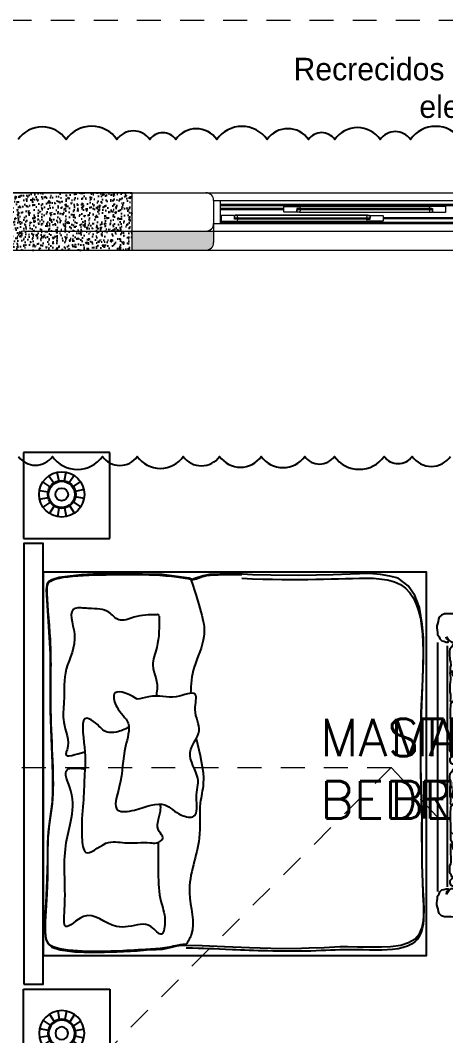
# Model space of a CAD drawing. Header units: metres. Extents: x -232 to 581, y 30 to 789.
# Drawn here: x 233.88 to 236.1, y 673.15 to 678.45 of the extents above; entities that cross this region are included whole.
import ezdxf

# ---------------------------------------------------------------- set-up
doc = ezdxf.new("R2010")
doc.units = ezdxf.units.M
doc.linetypes.add('HIDDEN2', pattern=[0.1875, 0.125, -0.0625])
for name, color, linetype, lineweight in [('A-DOOR', 35, 'Continuous', 5), ('A-WALL', 250, 'Continuous', 20), ('baños', 140, 'Continuous', 0), ('Columnas', 7, 'Continuous', 18), ('cristales', 131, 'Continuous', 0), ('textos', 7, 'Continuous', 0)]:
    doc.layers.add(name, color=color, linetype=linetype, lineweight=lineweight)
doc.layers.add('HATCH', color=8, linetype='Continuous')
doc.layers.add('MOBILIARIOS', color=252, linetype='Continuous')
doc.layers.add('RELLENO SECCION', color=8, linetype='Continuous', lineweight=0, transparency=0.4)
doc.layers.add('Techos 1', color=7, linetype='HIDDEN2', lineweight=9, true_color=0x42391a)
doc.styles.get("Standard").update_dxf_attribs({"font": 'arial.ttf'})

# ---------------------------------------------------------------- blocks, each defined once
blk = doc.blocks.new('21.11.2025 LN09 2DO NIVEL')
at = {"layer": 'A-DOOR', "color": 18, "true_color": 0x000000}
for p, q in [((273.5135, 160.2014), (276.7935, 160.2014)), ((273.5535, 160.1614), (276.7535, 160.1614)), ((273.5875, 160.1614), (273.5875, 160.0414)), ((273.5875, 160.1414), (276.7195, 160.1414)), ((273.5875, 160.1354), (276.7195, 160.1354)), ((273.9195, 160.1184), (273.5875, 160.1184)), ((273.9195, 160.1289), (273.921, 160.1304)), ((273.9195, 160.1019), (273.9195, 160.1289)), ((273.921, 160.1304), (274.0016, 160.1304)), ((274.005, 160.1194), (273.9875, 160.1194)), ((273.9875, 160.1194), (273.9875, 160.1019)), ((273.9875, 160.1164), (273.9925, 160.1164)), ((273.9875, 160.1164), (273.9925, 160.1164)), ((273.9925, 160.1184), (273.9985, 160.1144)), ((273.9925, 160.1144), (273.9985, 160.1184)), ((274.0016, 160.1304), (274.0035, 160.129)), ((274.6814, 160.1304), (274.0016, 160.1304)), ((274.0035, 160.129), (274.0055, 160.1209)), ((274.0055, 160.1199), (274.005, 160.1194)), ((274.0055, 160.1209), (274.0055, 160.1199)), ((274.6795, 160.129), (274.6775, 160.1209)), ((274.6775, 160.1209), (274.6775, 160.1199)), ((274.6775, 160.1199), (274.678, 160.1194)), ((274.678, 160.1194), (274.6955, 160.1194)), ((274.6814, 160.1304), (274.6795, 160.129)), ((274.762, 160.1304), (274.6814, 160.1304)), ((274.6905, 160.1184), (274.6845, 160.1144)), ((274.6905, 160.1144), (274.6845, 160.1184)), ((274.6955, 160.1164), (274.6905, 160.1164)), ((274.6955, 160.1164), (274.6905, 160.1164)), ((274.6955, 160.1194), (274.6955, 160.1019)), ((274.7635, 160.1289), (274.762, 160.1304)), ((274.7635, 160.1019), (274.7635, 160.1289)), ((273.9195, 160.1124), (273.5875, 160.1124)), ((273.595, 160.0824), (273.5935, 160.0809)), ((273.5935, 160.0809), (273.5935, 160.0539)), ((273.66, 160.0824), (273.595, 160.0824)), ((273.6615, 160.0809), (273.66, 160.0824)), ((273.6615, 160.0634), (273.6615, 160.0809)), ((273.6615, 160.0664), (273.6665, 160.0664)), ((273.6615, 160.0664), (273.6665, 160.0664)), ((273.679, 160.0634), (273.6615, 160.0634)), ((273.6665, 160.0644), (273.6725, 160.0684)), ((273.6665, 160.0684), (273.6725, 160.0644)), ((274.3563, 160.0834), (273.6747, 160.0834)), ((273.6775, 160.0539), (273.6795, 160.0619)), ((273.6795, 160.0629), (273.679, 160.0634)), ((273.6795, 160.0619), (273.6795, 160.0629)), ((273.921, 160.1004), (273.9195, 160.1019)), ((273.986, 160.1004), (273.921, 160.1004)), ((273.9875, 160.1019), (273.986, 160.1004)), ((274.0007, 160.0994), (274.6823, 160.0994)), ((274.3515, 160.0629), (274.352, 160.0634)), ((274.3515, 160.0619), (274.3515, 160.0629)), ((274.3535, 160.0539), (274.3515, 160.0619)), ((274.352, 160.0634), (274.3695, 160.0634)), ((274.3645, 160.0644), (274.3585, 160.0684)), ((274.3645, 160.0684), (274.3585, 160.0644)), ((274.3695, 160.0664), (274.3645, 160.0664)), ((274.3695, 160.0664), (274.3645, 160.0664)), ((274.3695, 160.0809), (274.371, 160.0824)), ((274.3695, 160.0634), (274.3695, 160.0809)), ((274.371, 160.0824), (274.436, 160.0824)), ((274.4375, 160.0809), (274.436, 160.0824)), ((274.4375, 160.0809), (274.4375, 160.0539)), ((275.8695, 160.0704), (274.4375, 160.0704)), ((275.8695, 160.0644), (274.4375, 160.0644)), ((274.6955, 160.1019), (274.697, 160.1004)), ((274.697, 160.1004), (274.762, 160.1004)), ((274.762, 160.1004), (274.7635, 160.1019)), ((273.5535, 160.0414), (276.7535, 160.0414)), ((273.5875, 160.0474), (276.7195, 160.0474)), ((273.5935, 160.0539), (273.595, 160.0524)), ((273.595, 160.0524), (273.6756, 160.0524)), ((273.6756, 160.0524), (273.6775, 160.0539)), ((273.6756, 160.0524), (274.3554, 160.0524)), ((274.3554, 160.0524), (274.3535, 160.0539)), ((274.436, 160.0524), (274.3554, 160.0524)), ((274.4375, 160.0539), (274.436, 160.0524)), ((273.5135, 160.0014), (276.7935, 160.0014))]:
    blk.add_line(p, q, dxfattribs=at)
for points in [[(273.9875, 160.1164), (273.9925, 160.1164), (273.9925, 160.1164), (273.9875, 160.1164)], [(274.6905, 160.1144), (273.9925, 160.1144), (273.9925, 160.1184), (274.6905, 160.1184)], [(274.6905, 160.1184), (273.9925, 160.1184), (273.9925, 160.1144), (274.6905, 160.1144)], [(273.9925, 160.1184), (273.9985, 160.1184), (273.9985, 160.1144), (273.9925, 160.1144)], [(274.005, 160.1194), (273.993, 160.1194), (273.993, 160.1184), (274.005, 160.1184)], [(274.005, 160.1144), (273.993, 160.1144), (273.993, 160.1134), (274.005, 160.1134)], [(273.9985, 160.1184), (274.0035, 160.1184), (274.0035, 160.1144), (273.9985, 160.1144)], [(274.678, 160.1194), (274.69, 160.1194), (274.69, 160.1184), (274.678, 160.1184)], [(274.678, 160.1144), (274.69, 160.1144), (274.69, 160.1134), (274.678, 160.1134)], [(274.6845, 160.1184), (274.6795, 160.1184), (274.6795, 160.1144), (274.6845, 160.1144)], [(274.6905, 160.1184), (274.6845, 160.1184), (274.6845, 160.1144), (274.6905, 160.1144)], [(274.6955, 160.1164), (274.6905, 160.1164), (274.6905, 160.1164), (274.6955, 160.1164)], [(273.6615, 160.0664), (273.6665, 160.0664), (273.6665, 160.0664), (273.6615, 160.0664)], [(273.6665, 160.0644), (273.6725, 160.0644), (273.6725, 160.0684), (273.6665, 160.0684)], [(273.6665, 160.0684), (274.3645, 160.0684), (274.3645, 160.0644), (273.6665, 160.0644)], [(273.6665, 160.0644), (274.3645, 160.0644), (274.3645, 160.0684), (273.6665, 160.0684)], [(273.679, 160.0684), (273.667, 160.0684), (273.667, 160.0694), (273.679, 160.0694)], [(273.679, 160.0634), (273.667, 160.0634), (273.667, 160.0644), (273.679, 160.0644)], [(273.6725, 160.0644), (273.6775, 160.0644), (273.6775, 160.0684), (273.6725, 160.0684)], [(274.352, 160.0684), (274.364, 160.0684), (274.364, 160.0694), (274.352, 160.0694)], [(274.352, 160.0634), (274.364, 160.0634), (274.364, 160.0644), (274.352, 160.0644)], [(274.3585, 160.0644), (274.3535, 160.0644), (274.3535, 160.0684), (274.3585, 160.0684)], [(274.3645, 160.0644), (274.3585, 160.0644), (274.3585, 160.0684), (274.3645, 160.0684)], [(274.3695, 160.0664), (274.3645, 160.0664), (274.3645, 160.0664), (274.3695, 160.0664)]]:
    blk.add_lwpolyline(points, close=True, dxfattribs=at)
for points in [[(273.9897, 160.1009, 0.341999), (273.9877, 160.1024), (273.9875, 160.1028), (273.9875, 160.1124), (273.9885, 160.1134), (274.0055, 160.1134), (274.0055, 160.1129), (274.0022, 160.1005, -0.339454), (274.0007, 160.0994), (273.9916, 160.0994, -0.341999)], [(274.6934, 160.1009, -0.341999), (274.6953, 160.1024), (274.6955, 160.1028), (274.6955, 160.1124), (274.6945, 160.1134), (274.6775, 160.1134), (274.6775, 160.1129), (274.6808, 160.1005, 0.339454), (274.6823, 160.0994), (274.6914, 160.0994, 0.341999)], [(273.6637, 160.0819, -0.341999), (273.6617, 160.0804), (273.6615, 160.0801), (273.6615, 160.0704), (273.6625, 160.0694), (273.6795, 160.0694), (273.6795, 160.0699), (273.6762, 160.0823, 0.339454), (273.6747, 160.0834), (273.6656, 160.0834, 0.341999)], [(274.3674, 160.0819, 0.341999), (274.3693, 160.0804), (274.3695, 160.0801), (274.3695, 160.0704), (274.3685, 160.0694), (274.3515, 160.0694), (274.3515, 160.0699), (274.3548, 160.0823, -0.339454), (274.3563, 160.0834), (274.3654, 160.0834, -0.341999)]]:
    blk.add_lwpolyline(points, format="xyb", close=True, dxfattribs=at)
at = {"layer": 'A-WALL', "color": 18, "true_color": 0x000000}
for p, q in [((271.2185, 160.2014), (273.5135, 160.2014)), ((273.5535, 160.1614), (273.5535, 160.0414)), ((272.5685, 160.0014), (273.5135, 160.0014))]:
    blk.add_line(p, q, dxfattribs=at)
for centre, start, end in [((273.5135, 160.1614), 0, 90), ((273.5135, 160.0414), 270, 0), ((272.5685, 159.9614), 90, 180)]:
    blk.add_arc(centre, 0.04, start, end, dxfattribs=at)
at = {"layer": 'cristales', "color": 18, "true_color": 0x000000, "const_width": 0.004}
for points in [[(274.6795, 160.1164), (274.0035, 160.1164)], [(273.6775, 160.0664), (274.3535, 160.0664)]]:
    blk.add_lwpolyline(points, dxfattribs=at)
at = {"layer": 'Techos 1', "color": 18, "true_color": 0x000000}
for p, q in [((255.8285, 161.1014), (283.8785, 161.1014)), ((259.7285, 157.2014), (274.4785, 157.2014)), ((270.5753, 153.3014), (274.4785, 157.2014)), ((274.4785, 157.2014), (275.4945, 156.1123))]:
    blk.add_line(p, q, dxfattribs=at)
at = {"layer": 'baños', "color": 18, "linetype": 'Continuous', "true_color": 0x000000, "flags": 8}
for tag, p in [('TRADENAME', (265.5139, 159.7825, 0)), ('MODELNUMBER', (265.5139, 159.7825, 0)), ('PRODUCT', (265.5139, 159.7825, 0)), ('MATERIAL', (265.5139, 159.7824, 0)), ('MODELNUMBER', (266.6886, 159.7825, 0)), ('PRODUCT', (266.6886, 159.7825, 0)), ('TRADENAME', (266.6886, 159.7825, 0)), ('MATERIAL', (266.6886, 159.7824, 0))]:
    blk.add_attdef(tag, p, '', height=0.0000254, rotation=180.0001, dxfattribs=at)
at = {"layer": 'textos', "color": 18, "true_color": 0x000000, "insert": (274.1082, 156.9347), "char_height": 0.195, "width": 1.854973, "attachment_point": 7}
blk.add_mtext('{\\Fromans|c0;MASTER BEDROOM 1}', dxfattribs=at)
blk = doc.blocks.new('A$Ca3ef8f56')
at = {"layer": 'MOBILIARIOS'}
for p, q in [((0.0032, 0.1527), (0.0032, 1.4519)), ((0.0532, 0.1694), (0.0532, 1.4284))]:
    blk.add_line(p, q, dxfattribs=at)
for points in [[(0.6249, 1.5324), (0.6212, 1.5434), (0.6126, 1.5544), (0.6016, 1.5556), (0.6004, 1.5666), (0.5906, 1.5776), (0.5796, 1.5825), (0.5637, 1.5837), (0.5527, 1.5837), (0.5417, 1.5849), (0.5307, 1.5849), (0.5197, 1.5862), (0.4977, 1.5862), (0.4867, 1.5837), (0.4757, 1.5837), (0.4647, 1.5849), (0.4537, 1.5874), (0.4402, 1.5874), (0.4231, 1.5837), (0.4121, 1.5837), (0.4011, 1.5825), (0.3889, 1.5825), (0.3766, 1.5862), (0.3534, 1.5862), (0.3412, 1.5849), (0.3302, 1.5837), (0.3143, 1.5849), (0.3033, 1.5874), (0.2519, 1.5874), (0.2409, 1.5886), (0.2299, 1.5886), (0.2177, 1.5862), (0.0868, 1.5862), (0.0746, 1.5849), (0.0391, 1.5849), (0.0245, 1.5788), (0.0122, 1.5678), (0.0086, 1.5568), (0.0061, 1.5446), (0.0037, 1.5336), (0, 1.5226), (0, 1.5116), (0.0012, 1.5006), (0.0024, 1.4884), (0.0024, 1.4774), (0.011, 1.4652), (0.0147, 1.4542), (0.0257, 1.4445), (0.0367, 1.442), (0.0477, 1.4383), (0.0587, 1.4383), (0.0611, 1.4493), (0.0501, 1.4542), (0.0477, 1.464)], [(0.4708, 1.4664), (0.4622, 1.4554), (0.4512, 1.4542), (0.4341, 1.4506), (0.4231, 1.4506), (0.4109, 1.4493), (0.3999, 1.4457), (0.3876, 1.4457), (0.3828, 1.4347), (0.395, 1.4335), (0.4072, 1.4347), (0.4194, 1.4371), (0.4317, 1.4383), (0.4635, 1.4383), (0.4745, 1.4359), (0.516, 1.4359), (0.527, 1.4371), (0.5381, 1.4371), (0.5552, 1.442), (0.5674, 1.4445), (0.5845, 1.4445), (0.5968, 1.4457), (0.6078, 1.4493), (0.609, 1.4603), (0.609, 1.4713), (0.6151, 1.4823), (0.6175, 1.4933), (0.6163, 1.5043), (0.6224, 1.5153), (0.6224, 1.5263), (0.6114, 1.53), (0.6004, 1.5385), (0.5894, 1.5397), (0.5845, 1.5507), (0.5735, 1.552), (0.5442, 1.552)], [(0.5442, 1.5544), (0.5613, 1.5556), (0.5723, 1.5556), (0.5845, 1.5544), (0.5955, 1.5458), (0.6065, 1.5373), (0.6175, 1.5348), (0.6212, 1.5348)], [(0.0501, 1.4677), (0.0563, 1.4567), (0.0636, 1.4457), (0.0758, 1.4371), (0.0905, 1.4371), (0.1064, 1.4359), (0.1174, 1.4371), (0.1333, 1.4396), (0.1492, 1.4396), (0.1602, 1.4359), (0.1981, 1.4359), (0.2152, 1.4371), (0.2262, 1.4347), (0.2385, 1.4322), (0.2507, 1.4335), (0.2617, 1.4347), (0.2727, 1.4359), (0.2837, 1.4371), (0.2972, 1.4383), (0.2996, 1.4493), (0.3106, 1.4542), (0.3216, 1.4567), (0.3241, 1.4677), (0.3143, 1.4787), (0.3069, 1.4884)], [(0.3106, 1.4909), (0.3204, 1.4799), (0.3253, 1.4689), (0.3265, 1.4579), (0.3155, 1.4481), (0.3228, 1.4371), (0.3497, 1.4371), (0.3656, 1.4396), (0.3779, 1.4396), (0.3889, 1.4408), (0.3999, 1.4481), (0.4133, 1.4518), (0.4402, 1.4518), (0.4525, 1.4554), (0.4598, 1.4664), (0.4696, 1.4689)], [(0.0946, 1.3772), (0.0844, 1.3772), (0.0759, 1.3874), (0.0673, 1.3976), (0.0673, 1.4078), (0.0708, 1.4181), (0.081, 1.4232), (0.1822, 1.4232), (0.1924, 1.4146), (0.2026, 1.4129), (0.2129, 1.4129), (0.2197, 1.4027), (0.2129, 1.3925), (0.2112, 1.3806), (0.2112, 1.3397), (0.2078, 1.3294), (0.2026, 1.3192), (0.1975, 1.309), (0.1941, 1.2988), (0.189, 1.2885), (0.1856, 1.2817)], [(0.0844, 1.234), (0.0844, 1.2238), (0.081, 1.2135), (0.0708, 1.205), (0.0708, 1.2579), (0.0725, 1.2715), (0.0725, 1.2988), (0.0708, 1.309), (0.0656, 1.3192), (0.0656, 1.3516), (0.0725, 1.3618), (0.0742, 1.372), (0.0844, 1.3737), (0.0895, 1.3737)], [(0.189, 1.2766), (0.1924, 1.2868), (0.1992, 1.2971), (0.2026, 1.3073), (0.2044, 1.3175), (0.2146, 1.3209), (0.2163, 1.3107), (0.2129, 1.3005), (0.2129, 1.2476), (0.2112, 1.2374), (0.2112, 1.1675), (0.2095, 1.1573), (0.2061, 1.1471), (0.1958, 1.1385), (0.1907, 1.1488), (0.189, 1.159), (0.1822, 1.1658)], [(0.0929, 0.9903), (0.0878, 1.0005), (0.0776, 1.0039), (0.0708, 1.0141), (0.0708, 1.0244), (0.069, 1.0346), (0.069, 1.0857), (0.0708, 1.0959), (0.0708, 1.1829), (0.0776, 1.1948), (0.081, 1.205), (0.0827, 1.2152), (0.0861, 1.2272), (0.0861, 1.2289)], [(0.1822, 1.1641), (0.1856, 1.1471), (0.189, 1.1368), (0.1992, 1.1351), (0.2061, 1.1249), (0.2078, 1.1147), (0.2095, 1.1028), (0.2095, 1.0499), (0.2078, 1.0397), (0.2095, 1.0295), (0.2095, 1.0056), (0.2078, 0.9954), (0.2044, 0.9852), (0.2044, 0.9749), (0.1941, 0.9698), (0.1839, 0.9698), (0.1822, 0.9664), (0.2026, 0.9664), (0.2112, 0.9562), (0.2112, 0.8965), (0.2129, 0.8863), (0.2146, 0.8761), (0.2129, 0.9659), (0.2112, 0.9556), (0.2112, 0.9352), (0.2061, 0.925), (0.1958, 0.9147), (0.1873, 0.9079)], [(0.2112, 0.8449), (0.2112, 0.8346), (0.2044, 0.8244), (0.1941, 0.8159), (0.0827, 0.8159), (0.0759, 0.8295), (0.0673, 0.8397), (0.0656, 0.85), (0.0656, 0.8602), (0.0673, 0.8704), (0.0673, 0.8806), (0.0708, 0.8909), (0.0725, 0.9079), (0.069, 0.9181), (0.069, 0.9386), (0.081, 0.9403), (0.0827, 0.959), (0.0895, 0.8693), (0.0998, 0.871), (0.0981, 0.8744)], [(0.0946, 0.8761), (0.0861, 0.9659), (0.081, 0.9556), (0.0793, 0.9454), (0.069, 0.9403), (0.0673, 0.9505), (0.069, 0.9607), (0.0708, 0.8727), (0.0708, 0.8829), (0.069, 0.8965), (0.0673, 0.9085), (0.0673, 0.9494), (0.0708, 0.9613), (0.0708, 0.9818), (0.069, 0.992), (0.0742, 1.0022), (0.0844, 1.0005), (0.0878, 0.9903), (0.0895, 0.9869)], [(0.1873, 0.9028), (0.1958, 0.913), (0.2061, 0.9147), (0.2112, 0.9045), (0.2112, 0.8517), (0.2095, 0.8414), (0.2061, 0.8312), (0.1958, 0.8244)], [(0.0946, 0.74), (0.0844, 0.74), (0.0759, 0.7502), (0.0673, 0.7604), (0.0673, 0.7707), (0.0708, 0.7809), (0.081, 0.786), (0.1822, 0.786), (0.1924, 0.7775), (0.2026, 0.7758), (0.2129, 0.7758), (0.2197, 0.7656), (0.2129, 0.7553), (0.2112, 0.7434), (0.2112, 0.7025), (0.2078, 0.6923), (0.2026, 0.6821), (0.1975, 0.6718), (0.1941, 0.6616), (0.189, 0.6514), (0.1856, 0.6446)], [(0.0844, 0.5968), (0.0844, 0.5866), (0.081, 0.5764), (0.0708, 0.5679), (0.0708, 0.6207), (0.0725, 0.6343), (0.0725, 0.6616), (0.0708, 0.6718), (0.0656, 0.6821), (0.0656, 0.7144), (0.0725, 0.7247), (0.0742, 0.7349), (0.0844, 0.7366), (0.0895, 0.7366)], [(0.0929, 0.4531), (0.0878, 0.4633), (0.0776, 0.4668), (0.0708, 0.477), (0.0708, 0.4872), (0.069, 0.4974), (0.069, 0.5486), (0.0708, 0.5588), (0.0708, 0.6457), (0.0776, 0.6576), (0.081, 0.5679), (0.0827, 0.5781), (0.0861, 0.59), (0.0861, 0.5917)], [(0.189, 0.6394), (0.1924, 0.6497), (0.1992, 0.6599), (0.2026, 0.6701), (0.2044, 0.6803), (0.2146, 0.6838), (0.2163, 0.6735), (0.2129, 0.6633), (0.2129, 0.6105), (0.2112, 0.6002), (0.2112, 0.6304), (0.2095, 0.6201), (0.2061, 0.6099), (0.1958, 0.6014), (0.1907, 0.6116), (0.189, 0.6218), (0.1822, 0.6287)], [(0.1822, 0.627), (0.1856, 0.6099), (0.189, 0.5997), (0.1992, 0.598), (0.2061, 0.5878), (0.2078, 0.5775), (0.2095, 0.5656), (0.2095, 0.5128), (0.2078, 0.5025), (0.2095, 0.4923), (0.2095, 0.4685), (0.2078, 0.4582), (0.2044, 0.448), (0.2044, 0.4378), (0.1941, 0.4327), (0.1839, 0.4327), (0.1822, 0.4293), (0.2026, 0.4293), (0.2112, 0.419), (0.2112, 0.3594), (0.2129, 0.3492), (0.2146, 0.3389), (0.2129, 0.3287), (0.2112, 0.3185), (0.2112, 0.298), (0.2061, 0.2878), (0.1958, 0.2776), (0.1873, 0.2708)], [(0.0946, 0.3389), (0.0861, 0.3287), (0.081, 0.3185), (0.0793, 0.3083), (0.069, 0.3031), (0.0673, 0.3134), (0.069, 0.3236), (0.0708, 0.3355), (0.0708, 0.3457), (0.069, 0.3594), (0.0673, 0.3713), (0.0673, 0.4122), (0.0708, 0.4241), (0.0708, 0.4446), (0.069, 0.4548), (0.0742, 0.465), (0.0844, 0.4633), (0.0878, 0.4531), (0.0895, 0.4497)], [(0.2112, 0.1926), (0.2112, 0.1824), (0.2044, 0.1721), (0.1941, 0.1636), (0.0827, 0.1636), (0.0759, 0.1772), (0.0673, 0.1875), (0.0656, 0.1977), (0.0656, 0.223), (0.0673, 0.2333), (0.0673, 0.2435), (0.0708, 0.2537), (0.0725, 0.2708), (0.069, 0.281), (0.069, 0.3014), (0.081, 0.3031), (0.0827, 0.3219), (0.0895, 0.3321), (0.0998, 0.3338), (0.0981, 0.3372)], [(0.1873, 0.2656), (0.1958, 0.2759), (0.2061, 0.2776), (0.2112, 0.2673), (0.2112, 0.1994), (0.2095, 0.1892), (0.2061, 0.179), (0.1958, 0.1721)], [(0.6249, 0.0562), (0.6212, 0.0452), (0.6126, 0.0342), (0.6016, 0.033), (0.6004, 0.022), (0.5906, 0.011), (0.5796, 0.0061), (0.5637, 0.0049), (0.5527, 0.0049), (0.5417, 0.0037), (0.5307, 0.0037), (0.5197, 0.0024), (0.4977, 0.0024), (0.4867, 0.0049), (0.4757, 0.0049), (0.4647, 0.0037), (0.4537, 0.0012), (0.4402, 0.0012), (0.4231, 0.0049), (0.4121, 0.0049), (0.4011, 0.0061), (0.3889, 0.0061), (0.3766, 0.0024), (0.3534, 0.0024), (0.3412, 0.0037), (0.3302, 0.0049), (0.3143, 0.0037), (0.3033, 0.0012), (0.2519, 0.0012), (0.2409, 0), (0.2299, 0), (0.2177, 0.0024), (0.0868, 0.0024), (0.0746, 0.0037), (0.0391, 0.0037), (0.0245, 0.0098), (0.0122, 0.0208), (0.0086, 0.0318), (0.0061, 0.044), (0.0037, 0.055), (0, 0.066), (0, 0.077), (0.0012, 0.088), (0.0024, 0.1002), (0.0024, 0.1112), (0.011, 0.1234), (0.0147, 0.1344), (0.0257, 0.1441), (0.0367, 0.1466), (0.0477, 0.1503), (0.0587, 0.1503), (0.0611, 0.1393), (0.0501, 0.1344), (0.0477, 0.1246)], [(0.0501, 0.1209), (0.0563, 0.1319), (0.0636, 0.1429), (0.0758, 0.1515), (0.0905, 0.1515), (0.1064, 0.1527), (0.1174, 0.1515), (0.1333, 0.149), (0.1492, 0.149), (0.1602, 0.1527), (0.1981, 0.1527), (0.2152, 0.1515), (0.2262, 0.1539), (0.2385, 0.1564), (0.2507, 0.1551), (0.2617, 0.1539), (0.2727, 0.1527), (0.2837, 0.1515), (0.2972, 0.1503), (0.2996, 0.1393), (0.3106, 0.1344), (0.3216, 0.1319), (0.3241, 0.1209), (0.3143, 0.1099), (0.3069, 0.1002)], [(0.3106, 0.0977), (0.3204, 0.1087), (0.3253, 0.1197), (0.3265, 0.1307), (0.3155, 0.1405), (0.3228, 0.1515), (0.3497, 0.1515), (0.3656, 0.149), (0.3779, 0.149), (0.3889, 0.1478), (0.3999, 0.1405), (0.4133, 0.1368), (0.4402, 0.1368), (0.4525, 0.1332), (0.4598, 0.1222), (0.4696, 0.1197)], [(0.4708, 0.1222), (0.4622, 0.1332), (0.4512, 0.1344), (0.4341, 0.138), (0.4231, 0.138), (0.4109, 0.1393), (0.3999, 0.1429), (0.3876, 0.1429), (0.3828, 0.1539), (0.395, 0.1551), (0.4072, 0.1539), (0.4194, 0.1515), (0.4317, 0.1503), (0.4635, 0.1503), (0.4745, 0.1527), (0.516, 0.1527), (0.527, 0.1515), (0.5381, 0.1515), (0.5552, 0.1466), (0.5674, 0.1441), (0.5845, 0.1441), (0.5968, 0.1429), (0.6078, 0.1393), (0.609, 0.1283), (0.609, 0.1173), (0.6151, 0.1063), (0.6175, 0.0953), (0.6163, 0.0843), (0.6224, 0.0733), (0.6224, 0.0623), (0.6114, 0.0586), (0.6004, 0.0501), (0.5894, 0.0489), (0.5845, 0.0379), (0.5735, 0.0366), (0.5442, 0.0366)], [(0.5442, 0.0342), (0.5613, 0.033), (0.5723, 0.033), (0.5845, 0.0342), (0.5955, 0.0428), (0.6065, 0.0513), (0.6175, 0.0537), (0.6212, 0.0537)]]:
    blk.add_lwpolyline(points, dxfattribs=at)
for centre in [(-0.3846, 1.1107), (-0.3846, 0.4779)]:
    blk.add_arc(centre, 1.0261, 342.0399, 17.9601, dxfattribs=at)
blk = doc.blocks.new('A$Cb50f4bf1')
at = {"layer": 'MOBILIARIOS'}
for p, q in [((0.45, 0.45), (0, 0.45)), ((0, 0.45), (0, 0)), ((0.45, 0), (0.45, 0.45)), ((0.1635, 0.348), (0.1893, 0.3107)), ((0.2058, 0.3663), (0.2154, 0.322)), ((0.2519, 0.3671), (0.2438, 0.3224)), ((0.2948, 0.3501), (0.2703, 0.312)), ((0.328, 0.318), (0.2907, 0.2922)), ((0.1144, 0.2719), (0.1591, 0.2638)), ((0.1314, 0.3148), (0.1695, 0.2902)), ((0.3463, 0.2757), (0.302, 0.2661)), ((0.1152, 0.2258), (0.1595, 0.2353)), ((0.3471, 0.2296), (0.3025, 0.2377)), ((0.1335, 0.1834), (0.1708, 0.2092)), ((0.1667, 0.1514), (0.1913, 0.1895)), ((0.2096, 0.1344), (0.2177, 0.179)), ((0.2557, 0.1352), (0.2462, 0.1795)), ((0.2981, 0.1535), (0.2723, 0.1908)), ((0.3301, 0.1867), (0.292, 0.2112)), ((0, 0), (0.45, 0))]:
    blk.add_line(p, q, dxfattribs=at)
for radius in [0.1182, 0.0729, 0.0684, 0.0328]:
    blk.add_circle((0.2308, 0.2507), radius, dxfattribs=at)
blk = doc.blocks.new('A$C89702949')
at = {"layer": 'HATCH'}
h = blk.add_hatch(dxfattribs=at)
h.set_pattern_fill('AR-CONC', color=256, scale=0.00032)
h.set_pattern_definition([(50, (114.33107, 55.238796), (0.058299094, -0.005100507), [0.006096, -0.067056]), (355, (114.33107, 55.238796), (-0.011277895, 0.06113819), [0.0048768, -0.053644987]), (100.451445, (114.33593, 55.23837), (0.0470212, 0.05603768), [0.005180803, -0.056988878]), (46.1842, (114.33107, 55.25505), (0.086745293, -0.013453545), [0.009144, -0.100584]), (96.63556, (114.3383, 55.25393), (0.07596932, 0.07917636), [0.00777121, -0.085483395]), (351.18415, (114.33107, 55.25505), (0.07596932, 0.07917636), [0.00731519, -0.080467114]), (21, (114.3392, 55.25099), (0.048516605, -0.032724863), [0.006096, -0.067056]), (326, (114.3392, 55.25099), (0.01977665, 0.05894015), [0.0048768, -0.0536448]), (71.451445, (114.34324, 55.24826), (0.068293254, 0.026215286), [0.005180803, -0.05698878]), (37.5, (114.331071, 55.238796), (0.000988353, 0.0270576124), [0, -0.05299456, 0, -0.0544576, 0, -0.053848]), (7.5, (114.33107, 55.238796), (0.021382292, 0.032057784), [0, -0.03104896, 0, -0.05177536, 0, -0.0205232]), (327.5, (114.312946, 55.238796), (0.0433889905, -0.001833198), [0, -0.02032, 0, -0.0633984, 0, -0.0841248]), (317.5, (114.304818, 55.238796), (0.047401338, 0.008136477), [0, -0.026416, 0, -0.04210304, 0, -0.0597408])])
h.paths.add_polyline_path([(15.3, 19.9891), (15.3, 19.6891), (16.1, 19.6891), (16.1, 19.9891)])
at = {"layer": 'Columnas'}
blk.add_lwpolyline([(15.3, 19.9891), (15.3, 19.6891), (16.1, 19.6891), (16.1, 19.9891)], close=True, dxfattribs=at)
blk = doc.blocks.new('20.03.2026 LN 09 SEGUNDO NIVEL ARQ')
at = {"layer": 'RELLENO SECCION'}
h = blk.add_hatch(color=5, dxfattribs=at)
h.dxf.hatch_style = 1
h.paths.add_polyline_path([(91.8209, -42.6986), (91.3959, -42.6986), (91.3959, -42.7986), (91.7809, -42.7986, 0.414214), (91.8209, -42.7586)])
at = {"layer": 'A-DOOR', "color": 5}
for p, q in [((91.7809, -42.4986), (95.0609, -42.4986)), ((91.8209, -42.5386), (95.0209, -42.5386)), ((91.8549, -42.5386), (91.8549, -42.6586)), ((91.8549, -42.5586), (94.9869, -42.5586)), ((91.8549, -42.5646), (94.9869, -42.5646)), ((92.1869, -42.5816), (91.8549, -42.5816)), ((92.1869, -42.5876), (91.8549, -42.5876)), ((92.1869, -42.5711), (92.1884, -42.5696)), ((92.1869, -42.5981), (92.1869, -42.5711)), ((92.1884, -42.5996), (92.1869, -42.5981)), ((92.1884, -42.5696), (92.2691, -42.5696)), ((92.2534, -42.5996), (92.1884, -42.5996)), ((92.2549, -42.5981), (92.2534, -42.5996)), ((92.2724, -42.5806), (92.2549, -42.5806)), ((92.2549, -42.5806), (92.2549, -42.5981)), ((92.2549, -42.5836), (92.2599, -42.5836)), ((92.2549, -42.5836), (92.2599, -42.5836)), ((92.2599, -42.5816), (92.2659, -42.5856)), ((92.2599, -42.5856), (92.2659, -42.5816)), ((92.2682, -42.6006), (92.9497, -42.6006)), ((92.2691, -42.5696), (92.2709, -42.5711)), ((92.9488, -42.5696), (92.2691, -42.5696)), ((92.2709, -42.5711), (92.2729, -42.5791)), ((92.2729, -42.5801), (92.2724, -42.5806)), ((92.2729, -42.5791), (92.2729, -42.5801)), ((92.9469, -42.5711), (92.9449, -42.5791)), ((92.9449, -42.5791), (92.9449, -42.5801)), ((92.9449, -42.5801), (92.9454, -42.5806)), ((92.9454, -42.5806), (92.9629, -42.5806)), ((92.9488, -42.5696), (92.9469, -42.5711)), ((93.0294, -42.5696), (92.9488, -42.5696)), ((92.9579, -42.5816), (92.9519, -42.5856)), ((92.9579, -42.5856), (92.9519, -42.5816)), ((92.9629, -42.5836), (92.9579, -42.5836)), ((92.9629, -42.5836), (92.9579, -42.5836)), ((92.9629, -42.5806), (92.9629, -42.5981)), ((92.9629, -42.5981), (92.9644, -42.5996)), ((92.9644, -42.5996), (93.0294, -42.5996)), ((93.0309, -42.5711), (93.0294, -42.5696)), ((93.0294, -42.5996), (93.0309, -42.5981)), ((93.0309, -42.5981), (93.0309, -42.5711)), ((91.8209, -42.6586), (95.0209, -42.6586)), ((91.8549, -42.6526), (94.9869, -42.6526)), ((91.8624, -42.6176), (91.8609, -42.6191)), ((91.8609, -42.6191), (91.8609, -42.6461)), ((91.8609, -42.6461), (91.8624, -42.6476)), ((91.9274, -42.6176), (91.8624, -42.6176)), ((91.8624, -42.6476), (91.9431, -42.6476)), ((91.9289, -42.6191), (91.9274, -42.6176)), ((91.9289, -42.6366), (91.9289, -42.6191)), ((91.9289, -42.6336), (91.9339, -42.6336)), ((91.9289, -42.6336), (91.9339, -42.6336)), ((91.9464, -42.6366), (91.9289, -42.6366)), ((91.9339, -42.6356), (91.9399, -42.6316)), ((91.9339, -42.6316), (91.9399, -42.6356)), ((92.6237, -42.6166), (91.9422, -42.6166)), ((91.9431, -42.6476), (91.9449, -42.6462)), ((91.9431, -42.6476), (92.6228, -42.6476)), ((91.9449, -42.6462), (91.9469, -42.6381)), ((91.9469, -42.6371), (91.9464, -42.6366)), ((91.9469, -42.6381), (91.9469, -42.6371)), ((92.6189, -42.6371), (92.6194, -42.6366)), ((92.6189, -42.6381), (92.6189, -42.6371)), ((92.6209, -42.6462), (92.6189, -42.6381)), ((92.6194, -42.6366), (92.6369, -42.6366)), ((92.6228, -42.6476), (92.6209, -42.6462)), ((92.7034, -42.6476), (92.6228, -42.6476)), ((92.6319, -42.6356), (92.6259, -42.6316)), ((92.6319, -42.6316), (92.6259, -42.6356)), ((92.6369, -42.6336), (92.6319, -42.6336)), ((92.6369, -42.6336), (92.6319, -42.6336)), ((92.6369, -42.6191), (92.6384, -42.6176)), ((92.6369, -42.6366), (92.6369, -42.6191)), ((92.6384, -42.6176), (92.7034, -42.6176)), ((92.7049, -42.6191), (92.7034, -42.6176)), ((92.7049, -42.6461), (92.7034, -42.6476)), ((92.7049, -42.6191), (92.7049, -42.6461)), ((94.1369, -42.6296), (92.7049, -42.6296)), ((94.1369, -42.6356), (92.7049, -42.6356)), ((91.8209, -42.6986), (95.0209, -42.6986))]:
    blk.add_line(p, q, dxfattribs=at)
for points in [[(92.2549, -42.5836), (92.2599, -42.5836), (92.2599, -42.5836), (92.2549, -42.5836)], [(92.9579, -42.5856), (92.2599, -42.5856), (92.2599, -42.5816), (92.9579, -42.5816)], [(92.9579, -42.5816), (92.2599, -42.5816), (92.2599, -42.5856), (92.9579, -42.5856)], [(92.2599, -42.5816), (92.2659, -42.5816), (92.2659, -42.5856), (92.2599, -42.5856)], [(92.2724, -42.5806), (92.2604, -42.5806), (92.2604, -42.5816), (92.2724, -42.5816)], [(92.2724, -42.5856), (92.2604, -42.5856), (92.2604, -42.5866), (92.2724, -42.5866)], [(92.2659, -42.5816), (92.2709, -42.5816), (92.2709, -42.5856), (92.2659, -42.5856)], [(92.9454, -42.5806), (92.9574, -42.5806), (92.9574, -42.5816), (92.9454, -42.5816)], [(92.9454, -42.5856), (92.9574, -42.5856), (92.9574, -42.5866), (92.9454, -42.5866)], [(92.9519, -42.5816), (92.9469, -42.5816), (92.9469, -42.5856), (92.9519, -42.5856)], [(92.9579, -42.5816), (92.9519, -42.5816), (92.9519, -42.5856), (92.9579, -42.5856)], [(92.9629, -42.5836), (92.9579, -42.5836), (92.9579, -42.5836), (92.9629, -42.5836)], [(91.9289, -42.6336), (91.9339, -42.6336), (91.9339, -42.6336), (91.9289, -42.6336)], [(91.9339, -42.6356), (91.9399, -42.6356), (91.9399, -42.6316), (91.9339, -42.6316)], [(91.9339, -42.6316), (92.6319, -42.6316), (92.6319, -42.6356), (91.9339, -42.6356)], [(91.9339, -42.6356), (92.6319, -42.6356), (92.6319, -42.6316), (91.9339, -42.6316)], [(91.9464, -42.6316), (91.9344, -42.6316), (91.9344, -42.6306), (91.9464, -42.6306)], [(91.9464, -42.6366), (91.9344, -42.6366), (91.9344, -42.6356), (91.9464, -42.6356)], [(91.9399, -42.6356), (91.9449, -42.6356), (91.9449, -42.6316), (91.9399, -42.6316)], [(92.6194, -42.6316), (92.6314, -42.6316), (92.6314, -42.6306), (92.6194, -42.6306)], [(92.6194, -42.6366), (92.6314, -42.6366), (92.6314, -42.6356), (92.6194, -42.6356)], [(92.6259, -42.6356), (92.6209, -42.6356), (92.6209, -42.6316), (92.6259, -42.6316)], [(92.6319, -42.6356), (92.6259, -42.6356), (92.6259, -42.6316), (92.6319, -42.6316)], [(92.6369, -42.6336), (92.6319, -42.6336), (92.6319, -42.6336), (92.6369, -42.6336)]]:
    blk.add_lwpolyline(points, close=True, dxfattribs=at)
for points in [[(92.2571, -42.5991, 0.341999), (92.2551, -42.5976), (92.2549, -42.5973), (92.2549, -42.5876), (92.2559, -42.5866), (92.2729, -42.5866), (92.2729, -42.5871), (92.2696, -42.5995, -0.339454), (92.2682, -42.6006), (92.259, -42.6006, -0.341999)], [(92.9608, -42.5991, -0.341999), (92.9627, -42.5976), (92.9629, -42.5973), (92.9629, -42.5876), (92.9619, -42.5866), (92.9449, -42.5866), (92.9449, -42.5871), (92.9482, -42.5995, 0.339454), (92.9497, -42.6006), (92.9588, -42.6006, 0.341999)], [(91.9311, -42.6181, -0.341999), (91.9291, -42.6196), (91.9289, -42.62), (91.9289, -42.6296), (91.9299, -42.6306), (91.9469, -42.6306), (91.9469, -42.6301), (91.9436, -42.6177, 0.339454), (91.9422, -42.6166), (91.933, -42.6166, 0.341999)], [(92.6348, -42.6181, 0.341999), (92.6367, -42.6196), (92.6369, -42.62), (92.6369, -42.6296), (92.6359, -42.6306), (92.6189, -42.6306), (92.6189, -42.6301), (92.6222, -42.6177, -0.339454), (92.6237, -42.6166), (92.6328, -42.6166, -0.341999)]]:
    blk.add_lwpolyline(points, format="xyb", close=True, dxfattribs=at)
at = {"layer": 'A-WALL', "color": 5}
for p, q in [((89.4859, -42.4986), (91.7809, -42.4986)), ((91.8209, -42.5386), (91.8209, -42.7586)), ((91.3959, -42.6986), (91.8209, -42.6986)), ((91.3959, -42.7986), (91.7809, -42.7986))]:
    blk.add_line(p, q, dxfattribs=at)
at = {"layer": 'A-WALL', "color": 5, "transparency": 33554684}
blk.add_line((91.7809, -42.7986), (95.9059, -42.7986), dxfattribs=at)
at = {"layer": 'A-WALL', "color": 5}
for centre, start, end in [((91.7809, -42.5386), 0, 90), ((91.7809, -42.7586), 270, 0)]:
    blk.add_arc(centre, 0.04, start, end, dxfattribs=at)
at = {"layer": 'cristales', "color": 5, "const_width": 0.004}
for points in [[(92.9469, -42.5836), (92.2709, -42.5836)], [(91.9449, -42.6336), (92.6209, -42.6336)]]:
    blk.add_lwpolyline(points, dxfattribs=at)
at = {"layer": 'MOBILIARIOS', "color": 5}
for points in [[(90.8314, -46.6297), (90.9314, -46.6297), (90.9314, -44.3297), (90.8314, -44.3297)], [(90.9314, -46.4797), (92.9314, -46.4797), (92.9314, -44.4797), (90.9314, -44.4797)], [(90.9475, -44.5712), (90.9632, -44.8186), (90.968, -44.9068), (90.9689, -45.1511), (90.9689, -45.2024), (90.9727, -45.345), (90.9793, -45.4766), (90.9812, -45.5421), (90.9812, -45.622), (90.9784, -45.678), (90.967, -45.7664), (90.9584, -45.8343), (90.9537, -45.8932), (90.9537, -45.9892), (90.9527, -46.0272), (90.9508, -46.089), (90.9461, -46.204), (90.9404, -46.2809), (90.9423, -46.3611), (90.9461, -46.3963), (90.9556, -46.4181), (90.9765, -46.4362), (91.0202, -46.4504), (91.0966, -46.4609), (91.1896, -46.4647), (91.3162, -46.4609), (91.4225, -46.4552), (91.4703, -46.4513), (91.5206, -46.4494), (91.5538, -46.4466), (91.5937, -46.438), (91.6288, -46.4304), (91.6554, -46.4257), (91.7614, -46.4276), (91.8775, -46.4323), (92.0085, -46.439), (92.1743, -46.4428), (92.2795, -46.4414), (92.3196, -46.4397), (92.3973, -46.4381), (92.4804, -46.4339), (92.5197, -46.433), (92.5716, -46.4347), (92.62, -46.4347), (92.6969, -46.4355), (92.7434, -46.4329), (92.7977, -46.4254), (92.8378, -46.4129), (92.8721, -46.3936), (92.8938, -46.3668), (92.9089, -46.3342), (92.9156, -46.2999), (92.9181, -46.2464), (92.9164, -46.187), (92.9139, -46.1426), (92.9114, -46.0971), (92.9097, -46.0536), (92.9089, -46.0026), (92.908, -45.9524), (92.9072, -45.8269), (92.908, -45.7391), (92.9055, -45.6813), (92.9022, -45.5218), (92.9022, -45.3871), (92.9038, -45.2123), (92.9114, -45.0395), (92.9156, -44.9023), (92.9148, -44.8244), (92.9089, -44.7505), (92.8938, -44.6635), (92.8704, -44.6016), (92.8345, -44.5505), (92.7835, -44.5112), (92.7405, -44.4994), (92.6904, -44.4919), (92.6319, -44.4869), (92.5332, -44.4902), (92.4433, -44.4928), (92.358, -44.4944), (92.2652, -44.4961), (92.1184, -44.4944), (92.024, -44.4927), (91.9709, -44.4902), (91.9157, -44.4885), (91.8539, -44.4893), (91.7995, -44.4919), (91.7658, -44.4977), (91.7231, -44.5128), (91.7081, -44.517), (91.693, -44.5103), (91.6278, -44.5011), (91.5522, -44.4918), (91.4494, -44.4902), (91.281, -44.4893), (91.1929, -44.4902), (91.1318, -44.4935), (91.0725, -44.4994), (91.0148, -44.5077), (90.977, -44.5195), (90.9611, -44.5278), (90.9519, -44.5395), (90.9486, -44.5588)]]:
    blk.add_lwpolyline(points, close=True, dxfattribs=at)
blk.add_arc((91.5279, -44.7098), 0.00932, 11.2673, 115.5634, dxfattribs=at)
for points, knots in [([(91.6778, -46.4233), (91.6778, -46.4233), (91.6778, -46.4233), (91.6778, -46.4233), (91.6761, -46.4234), (91.6413, -46.4233), (91.5714, -46.4438), (91.3995, -46.4519), (91.1924, -46.4676), (90.9617, -46.4438), (90.936, -46.3583), (90.9617, -46.1083), (90.9491, -45.8372), (91.002, -45.6482), (90.9617, -45.2266), (90.9803, -44.865), (90.9468, -44.5905), (90.9617, -44.4918), (91.3541, -44.4918), (91.5405, -44.4918), (91.6823, -44.5117), (91.6956, -44.5117), (91.7111, -44.5235), (91.7814, -44.4918), (91.8461, -44.4918), (91.967, -44.4918)], [2.895366, 2.895366, 2.895366, 2.895366, 2.896475, 3.053535, 3.138588, 3.190252, 3.29358, 3.393683, 3.686394, 3.848283, 3.942303, 4.166996, 4.499824, 4.847407, 5.433591, 5.797126, 6.093613, 6.186669, 6.495546, 6.666013, 6.828452, 7.059973, 7.190877, 7.299822, 7.383928, 7.383928, 7.383928, 7.383928]), ([(91.7023, -44.5171), (91.7561, -44.684), (91.797, -44.8064), (91.7121, -44.9642), (91.7008, -45.0655), (91.7008, -45.1116)], [0.0005696, 0.0005696, 0.0005696, 0.0005696, 0.2116189, 0.3895346, 0.5346505, 0.5346505, 0.5346505, 0.5346505]), ([(92.6545, -44.5108), (92.6935, -44.5144), (92.946, -44.5375), (92.8898, -45.1916), (92.9004, -45.572), (92.9058, -45.7668)], [0, 0, 0, 0, 0.117685, 0.761841, 1.437924, 1.437924, 1.437924, 1.437924]), ([(91.5239, -44.7014), (91.4851, -44.702), (91.4202, -44.7031), (91.3262, -44.7466), (91.2682, -44.6684), (91.1946, -44.673), (91.0473, -44.6552), (91.1289, -44.8392), (91.0345, -44.9734), (91.045, -45.1349), (91.0279, -45.2752), (91.076, -45.3627), (91.0349, -45.4574), (91.1023, -45.428), (91.1491, -45.4168)], [0, 0, 0, 0, 0.125513, 0.209774, 0.279098, 0.385114, 0.440556, 0.579971, 0.776155, 0.956632, 1.067828, 1.221054, 1.242986, 1.352802, 1.352802, 1.352802, 1.352802]), ([(91.537, -44.708), (91.5374, -44.763), (91.538, -44.8494), (91.4846, -44.9813), (91.5377, -45.0528), (91.5225, -45.1089), (91.5215, -45.1258)], [0, 0, 0, 0, 0.1739603, 0.2732689, 0.4204064, 0.4281347, 0.4281347, 0.4281347, 0.4281347]), ([(91.4228, -45.1428), (91.4378, -45.1418), (91.5318, -45.1098), (91.5931, -45.1549), (91.7494, -45.0836), (91.7087, -45.2165), (91.7741, -45.3091), (91.6605, -45.4252), (91.7597, -45.5501), (91.7209, -45.641), (91.7462, -45.7708), (91.6327, -45.7491), (91.5564, -45.661), (91.442, -45.7199), (91.2833, -45.7406), (91.3505, -45.5537), (91.3425, -45.4289), (91.3993, -45.2629), (91.3151, -45.2036), (91.2831, -45.0873), (91.3604, -45.1014), (91.4228, -45.1428)], [0.483205, 0.483205, 0.483205, 0.483205, 0.53364, 0.686105, 0.79098, 0.874215, 0.993951, 1.121456, 1.272938, 1.391058, 1.496021, 1.56567, 1.671481, 1.841411, 1.931504, 2.070402, 2.301906, 2.427526, 2.537167, 2.607901, 2.719001, 2.719001, 2.719001, 2.719001]), ([(91.3784, -45.2881), (91.3575, -45.2995), (91.3219, -45.3157), (91.2524, -45.3201), (91.2174, -45.2721), (91.1196, -45.2077), (91.1575, -45.4212), (91.1461, -45.5396), (91.1424, -45.6984), (91.1268, -45.8095), (91.1453, -45.9875), (91.2583, -45.87), (91.367, -45.9013), (91.4587, -45.8857), (91.5249, -45.8973), (91.5715, -45.867), (91.5085, -45.8145), (91.5463, -45.7496), (91.5448, -45.702), (91.544, -45.6895)], [0.032571, 0.032571, 0.032571, 0.032571, 0.107712, 0.156224, 0.235226, 0.291111, 0.451247, 0.617718, 0.770472, 0.95788, 1.036962, 1.155398, 1.259301, 1.397905, 1.433881, 1.478271, 1.518706, 1.629903, 1.669516, 1.669516, 1.669516, 1.669516]), ([(91.7302, -45.3473), (91.7451, -45.4266), (91.7844, -45.538), (91.7391, -45.714), (91.7657, -45.8957), (91.6563, -46.1275), (91.736, -46.3271), (91.6875, -46.4067), (91.6761, -46.4233)], [0.780746, 0.780746, 0.780746, 0.780746, 1.031047, 1.138144, 1.338216, 1.638789, 1.87051, 1.932727, 1.932727, 1.932727, 1.932727]), ([(91.532, -45.8919), (91.5317, -45.9396), (91.5311, -46.0504), (91.5352, -46.19), (91.5743, -46.2729), (91.5567, -46.4028), (91.4836, -46.2962), (91.4032, -46.3296), (91.2652, -46.3357), (91.1713, -46.2142), (91.0328, -46.3749), (91.0497, -46.1849), (91.0419, -46.0736), (91.0432, -45.9114), (91.0813, -45.7729), (91.0974, -45.6368), (91.017, -45.4926), (91.1125, -45.5026), (91.1472, -45.5057), (91.1497, -45.5059)], [0, 0, 0, 0, 0.152599, 0.305824, 0.413498, 0.490111, 0.57095, 0.695693, 0.751084, 0.933009, 1.04478, 1.135217, 1.336369, 1.489125, 1.623798, 1.783333, 1.909904, 2.000264, 2.007333, 2.007333, 2.007333, 2.007333]), ([(92.9058, -45.7668), (92.9058, -45.8988), (92.9058, -46.0944), (92.9266, -46.391), (92.7954, -46.4628), (92.5181, -46.445), (92.2919, -46.4628), (91.8669, -46.4501), (91.7701, -46.4423), (91.6778, -46.4423)], [0, 0, 0, 0, 0.418295, 0.63409, 0.877661, 1.085184, 1.239382, 1.462689, 1.680419, 1.680419, 1.680419, 1.680419])]:
    blk.add_open_spline(points, degree=3, knots=knots, dxfattribs=at)
blk.add_open_spline([(91.967, -44.5108), (92.2739, -44.5255), (92.4612, -44.51), (92.6545, -44.5108)], degree=3, dxfattribs=at)
at = {"layer": 'Techos 1', "color": 5}
for p, q in [((74.0959, -41.5986), (102.1459, -41.5986)), ((77.9959, -45.4986), (92.7459, -45.4986)), ((88.8427, -49.3986), (92.7459, -45.4986)), ((92.7459, -45.4986), (93.7619, -46.5878))]:
    blk.add_line(p, q, dxfattribs=at)
at = {"color": 5}
blk.add_blockref('A$C89702949', (75.2959, -62.4877), dxfattribs=at)
at = {"layer": 'MOBILIARIOS', "color": 5, "rotation": 90}
blk.add_blockref('A$Cb50f4bf1', (91.2794, -44.3042), dxfattribs=at)
at = {"layer": 'MOBILIARIOS', "color": 5, "xscale": -1}
for name, p, rotation in [('A$Ca3ef8f56', (92.9851, -44.6935), 180), ('A$Cb50f4bf1', (91.2794, -46.6551), 90)]:
    blk.add_blockref(name, p, dxfattribs=dict(at, rotation=rotation))
at = {"layer": 'baños', "color": 5, "linetype": 'Continuous', "flags": 8}
for tag, p in [('MODELNUMBER', (83.7813, -42.9175, 0)), ('MATERIAL', (83.7813, -42.9176, 0)), ('PRODUCT', (83.7813, -42.9176, 0)), ('TRADENAME', (83.7813, -42.9176, 0)), ('MODELNUMBER', (84.956, -42.9175, 0)), ('TRADENAME', (84.956, -42.9176, 0)), ('MATERIAL', (84.956, -42.9176, 0)), ('PRODUCT', (84.956, -42.9176, 0))]:
    blk.add_attdef(tag, p, '', height=0.0000254, rotation=180.0001, dxfattribs=at)
at = {"layer": 'baños', "color": 5, "linetype": 'Continuous'}
for tag, p, rotation in [('TRADENAME', (85.8912, -56.9933), 180.0001), ('MODELNUMBER', (85.8912, -56.9934), 180.0001), ('MATERIAL', (85.8914, -56.9932), 180.0001), ('PRODUCT', (85.8914, -56.9933), 180.0001), ('MODELNUMBER', (86.6008, -56.9934), 179.9999), ('MATERIAL', (86.6008, -56.9932), 179.9999), ('PRODUCT', (86.6008, -56.9933), 179.9999), ('TRADENAME', (86.6008, -56.9933), 179.9999)]:
    blk.add_attdef(tag, p, '', height=0.0000254, rotation=rotation, dxfattribs=at)
at = {"layer": 'textos', "color": 5, "insert": (92.7415, -45.7653), "char_height": 0.195, "width": 1.854973, "attachment_point": 7}
blk.add_mtext('{\\Fromans|c0;MASTER BEDROOM 1}', dxfattribs=at)

msp = doc.modelspace()

# ---------------------------------------------------------------- linework, layer by layer
at = {"color": 6}
for points in [[(236.1774, 677.8244, 0.520567), (235.914, 677.8244, 0.520567), (235.7563, 677.8244, 0.520567), (235.5192, 677.8244, 0.520567), (235.3824, 677.8244, 0.520567), (235.166, 677.8244, 0.520567), (234.9042, 677.8244, 0.520567), (234.6899, 677.8244, 0.520567), (234.5548, 677.8244, 0.520567), (234.3836, 677.8244, 0.520567), (234.1187, 677.8244, 0.520567), (233.8678, 677.8244, 0.520567)], [(233.8695, 676.1703, 0.520567), (234.0465, 676.1703, 0.520567), (234.3077, 676.1703, 0.520567), (234.4894, 676.1703, 0.520567), (234.7295, 676.1703, 0.520567), (234.9186, 676.1703, 0.520567), (235.1362, 676.1703, 0.520567), (235.3625, 676.1703, 0.520567), (235.5173, 676.1703, 0.520567), (235.7771, 676.1703, 0.520567), (235.9229, 676.1703, 0.520567), (236.1231, 676.1703, 0.520567)]]:
    msp.add_lwpolyline(points, format="xyb", dxfattribs=at)

# ---------------------------------------------------------------- block references
at = {"color": 1}
for name, p in [('20.03.2026 LN 09 SEGUNDO NIVEL ARQ', (143.0668, 720.0451)), ('21.11.2025 LN09 2DO NIVEL', (-38.6658, 517.345))]:
    msp.add_blockref(name, p, dxfattribs=at)

# ---------------------------------------------------------------- texts
at = {"color": 6, "insert": (235.2463, 678.2508), "char_height": 0.117677, "attachment_point": 1}
msp.add_mtext_dynamic_manual_height_columns('\\pxqc;{\\fCentury Gothic|b0|i0|c0|p34;Recrecidos realizados por ubicacion de elementos verticales }', width=2.86267, gutter_width=0.0869, heights=[0.525], dxfattribs=at)

doc.saveas('drawing.dxf')
